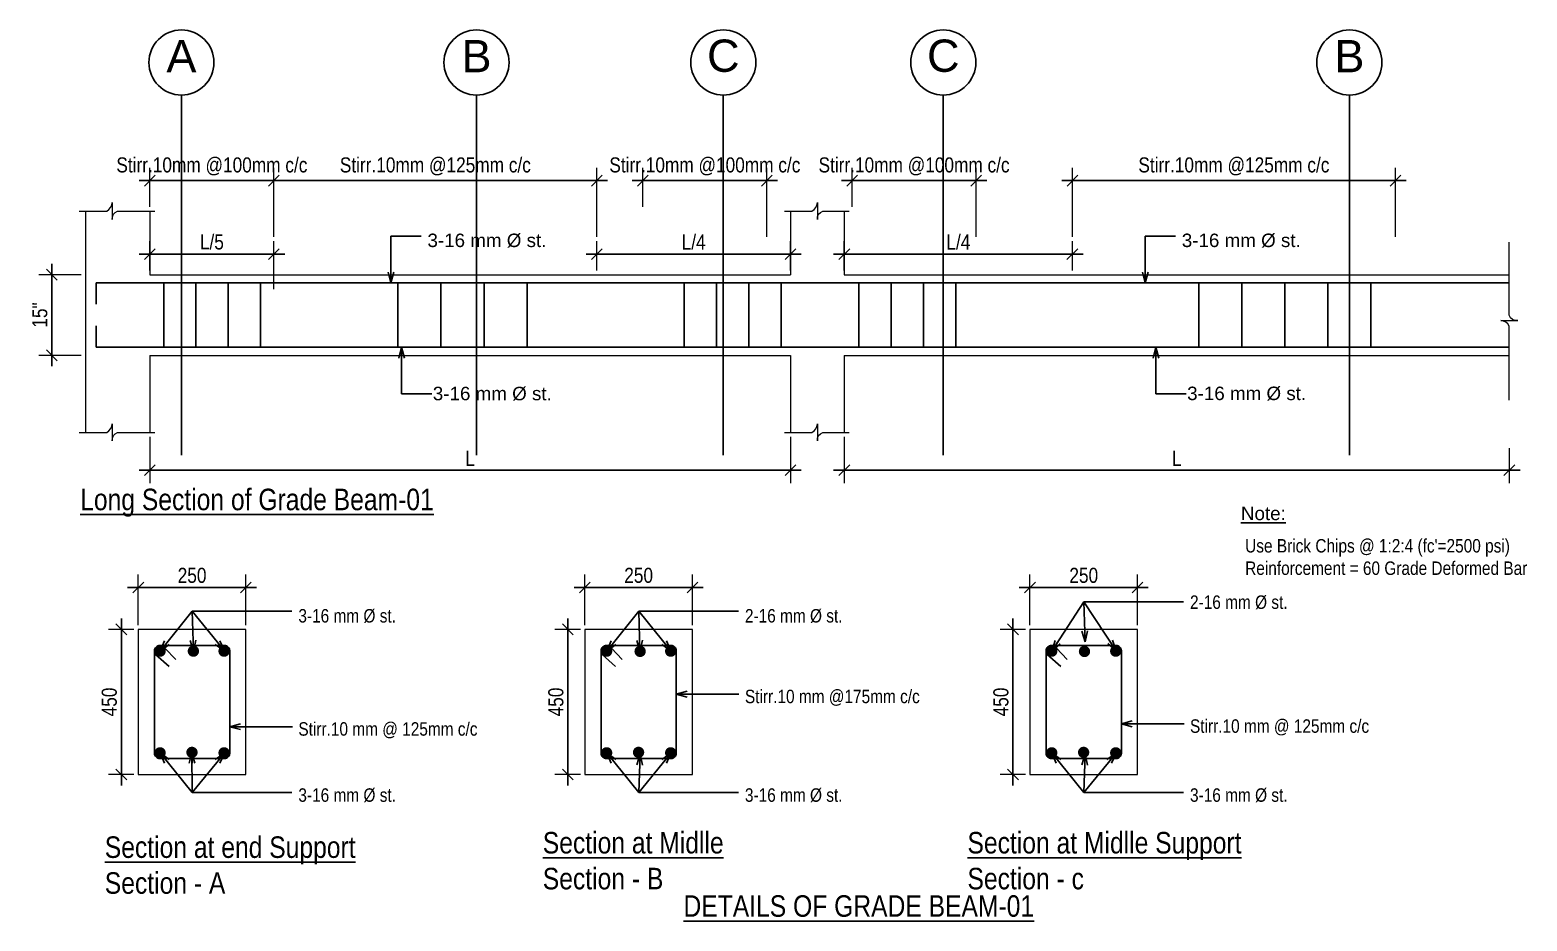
# Model space of a CAD drawing. Header units: inches. Extents: x -4010 to 65129, y -40138 to -1318.
# Drawn here: x 50636.7 to 50915, y -29588.4 to -29422.7 of the extents above; entities that cross this region are included whole.
import ezdxf

# ---------------------------------------------------------------- set-up
doc = ezdxf.new("R2010")
doc.units = ezdxf.units.IN
doc.header["$MEASUREMENT"] = 0
doc.header["$PDMODE"] = 99
doc.layers.add('DIM', color=7, linetype='Continuous', lineweight=15)
doc.layers.add('LINE', color=8, linetype='Continuous', lineweight=13)
for name, color, linetype in [('Hatch', 3, 'Continuous'), ('Rod', 1, 'Continuous'), ('TEX', 7, 'Continuous')]:
    doc.layers.add(name, color=color, linetype=linetype)
doc.styles.add('R', font='arial.ttf')
doc.styles.get("Standard").update_dxf_attribs({"font": 'ARIALN.TTF'})
doc.styles.add('style0', font='swissel.ttf')
doc.dimstyles.new('_30', dxfattribs={"dimscale": 0.4, "dimtxt": 7, "dimasz": 5, "dimexe": 6, "dimexo": 2, "dimgap": 2, "dimtad": 1, "dimdec": 0, "dimzin": 3, "dimdsep": 46, "dimlunit": 3, "dimtxsty": 'Standard', "dimblk": 'OBLIQUE', "dimcen": 0, "dimdle": 5, "dimclrt": 7, "dimazin": 0, "dimtfac": 0.0375, "dimtdec": 0, "dimtofl": 0, "dimtmove": 0, "dimatfit": 3, "dimldrblk": 'OPEN30', "dimfxl": 6, "dimtvp": 0.8, "dimtolj": 1, "dimtzin": 0, "dimlwe": -1, "dimarcsym": 0})

# ---------------------------------------------------------------- blocks, each defined once
blk = doc.blocks.new('_Oblique')
at = {"color": 0, "linetype": 'ByBlock', "lineweight": -2}
blk.add_line((-0.5, -0.5), (0.5, 0.5), dxfattribs=at)
blk = doc.blocks.new('*D1083')
at = {"layer": 'Defpoints', "color": 0}
for p in [(50647.02, -29468.21), (50640.79, -29483.21), (50647.02, -29483.21)]:
    blk.add_point(p, dxfattribs=at)
at = {"layer": 'DIM', "color": 0}
for p, q in [((50646.22, -29468.21), (50638.39, -29468.21)), ((50646.22, -29483.21), (50638.39, -29483.21))]:
    blk.add_line(p, q, dxfattribs=at)
at = {"layer": 'DIM', "color": 0, "lineweight": -2}
blk.add_line((50640.79, -29466.21), (50640.79, -29485.21), dxfattribs=at)
at = {"layer": 'DIM', "color": 0, "lineweight": -2, "xscale": 2, "yscale": 2, "zscale": 2}
for p, rotation in [((50640.79, -29468.21), 90), ((50640.79, -29483.21), 270)]:
    blk.add_blockref('_Oblique', p, dxfattribs=dict(at, rotation=rotation))
at = {"layer": 'DIM', "color": 7, "insert": (50638.56, -29475.71), "char_height": 2.8, "attachment_point": 5, "rotation": 90}
blk.add_mtext('\\A1;15"', dxfattribs=at)
blk = doc.blocks.new('_Open30')
at = {"color": 0, "linetype": 'ByBlock', "lineweight": -2}
for p, q in [((-1, 0.27), (0, 0)), ((0, 0), (-1, -0.27)), ((0, 0), (-1, 0))]:
    blk.add_line(p, q, dxfattribs=at)
blk = doc.blocks.new('*D1084')
at = {"layer": 'Defpoints', "color": 0}
for p in [(50778.1, -29464.4), (50742.1, -29468.21), (50778.1, -29468.21)]:
    blk.add_point(p, dxfattribs=at)
at = {"layer": 'DIM', "color": 0}
for p, q in [((50742.1, -29467.41), (50742.1, -29462)), ((50778.1, -29467.41), (50778.1, -29462))]:
    blk.add_line(p, q, dxfattribs=at)
at = {"layer": 'DIM', "color": 0, "lineweight": -2}
blk.add_line((50740.1, -29464.4), (50780.1, -29464.4), dxfattribs=at)
at = {"layer": 'DIM', "color": 0, "lineweight": -2, "xscale": 2, "yscale": 2, "zscale": 2, "rotation": 180}
blk.add_blockref('_Oblique', (50742.1, -29464.4), dxfattribs=at)
at = {"layer": 'DIM', "color": 0, "lineweight": -2, "xscale": 2, "yscale": 2, "zscale": 2}
blk.add_blockref('_Oblique', (50778.1, -29464.4), dxfattribs=at)
at = {"layer": 'DIM', "color": 7, "insert": (50760.1, -29462.15), "char_height": 2.8, "attachment_point": 5}
blk.add_mtext('\\A1;L/4', dxfattribs=at)
blk = doc.blocks.new('*D1085')
at = {"layer": 'Defpoints', "color": 0}
for p in [(50742.1, -29450.72), (50682.07, -29461.99), (50742.1, -29462)]:
    blk.add_point(p, dxfattribs=at)
at = {"layer": 'DIM', "color": 0}
for p, q in [((50682.07, -29461.19), (50682.07, -29448.32)), ((50742.1, -29461.2), (50742.1, -29448.32))]:
    blk.add_line(p, q, dxfattribs=at)
at = {"layer": 'DIM', "color": 0, "lineweight": -2}
blk.add_line((50680.07, -29450.72), (50744.1, -29450.72), dxfattribs=at)
at = {"layer": 'DIM', "color": 0, "lineweight": -2, "xscale": 2, "yscale": 2, "zscale": 2, "rotation": 180}
blk.add_blockref('_Oblique', (50682.07, -29450.72), dxfattribs=at)
at = {"layer": 'DIM', "color": 0, "lineweight": -2, "xscale": 2, "yscale": 2, "zscale": 2}
blk.add_blockref('_Oblique', (50742.1, -29450.72), dxfattribs=at)
at = {"layer": 'DIM', "color": 7, "insert": (50712.08, -29448.08), "char_height": 2.8, "attachment_point": 5}
blk.add_mtext('\\A1;Stirr.10mm @125mm c/c', dxfattribs=at)
blk = doc.blocks.new('*D1086')
at = {"layer": 'Defpoints', "color": 0}
for p in [(50682.07, -29450.72), (50659.02, -29456.38), (50682.07, -29461.99)]:
    blk.add_point(p, dxfattribs=at)
at = {"layer": 'DIM', "color": 0}
for p, q in [((50659.02, -29455.58), (50659.02, -29448.32)), ((50682.07, -29461.19), (50682.07, -29448.32))]:
    blk.add_line(p, q, dxfattribs=at)
at = {"layer": 'DIM', "color": 0, "lineweight": -2}
blk.add_line((50657.02, -29450.72), (50684.07, -29450.72), dxfattribs=at)
at = {"layer": 'DIM', "color": 0, "lineweight": -2, "xscale": 2, "yscale": 2, "zscale": 2, "rotation": 180}
blk.add_blockref('_Oblique', (50659.02, -29450.72), dxfattribs=at)
at = {"layer": 'DIM', "color": 0, "lineweight": -2, "xscale": 2, "yscale": 2, "zscale": 2}
blk.add_blockref('_Oblique', (50682.07, -29450.72), dxfattribs=at)
at = {"layer": 'DIM', "color": 7, "insert": (50670.54, -29448.08), "char_height": 2.8, "attachment_point": 5}
blk.add_mtext('\\A1;Stirr.10mm @100mm c/c', dxfattribs=at)
blk = doc.blocks.new('*D1087')
at = {"layer": 'Defpoints', "color": 0}
for p in [(50830.49, -29464.4), (50788.1, -29468.21), (50830.49, -29468.21)]:
    blk.add_point(p, dxfattribs=at)
at = {"layer": 'DIM', "color": 0}
for p, q in [((50788.1, -29467.41), (50788.1, -29462)), ((50830.49, -29467.41), (50830.49, -29462))]:
    blk.add_line(p, q, dxfattribs=at)
at = {"layer": 'DIM', "color": 0, "lineweight": -2}
blk.add_line((50786.1, -29464.4), (50832.49, -29464.4), dxfattribs=at)
at = {"layer": 'DIM', "color": 0, "lineweight": -2, "xscale": 2, "yscale": 2, "zscale": 2, "rotation": 180}
blk.add_blockref('_Oblique', (50788.1, -29464.4), dxfattribs=at)
at = {"layer": 'DIM', "color": 0, "lineweight": -2, "xscale": 2, "yscale": 2, "zscale": 2}
blk.add_blockref('_Oblique', (50830.49, -29464.4), dxfattribs=at)
at = {"layer": 'DIM', "color": 7, "insert": (50809.3, -29462.15), "char_height": 2.8, "attachment_point": 5}
blk.add_mtext('\\A1;{\\fArial Narrow|b0|i0|c0|p34;L/4}', dxfattribs=at)
blk = doc.blocks.new('*D1088')
at = {"layer": 'Defpoints', "color": 0}
for p in [(50656.86, -29526.36), (50656.86, -29534.16), (50676.86, -29534.16)]:
    blk.add_point(p, dxfattribs=at)
at = {"layer": 'DIM', "color": 0}
for p, q in [((50656.86, -29533.36), (50656.86, -29523.96)), ((50676.86, -29533.36), (50676.86, -29523.96))]:
    blk.add_line(p, q, dxfattribs=at)
at = {"layer": 'DIM', "color": 0, "lineweight": -2}
blk.add_line((50678.86, -29526.36), (50654.86, -29526.36), dxfattribs=at)
at = {"layer": 'DIM', "color": 0, "lineweight": -2, "xscale": 2, "yscale": 2, "zscale": 2, "rotation": 180}
blk.add_blockref('_Oblique', (50656.86, -29526.36), dxfattribs=at)
at = {"layer": 'DIM', "color": 0, "lineweight": -2, "xscale": 2, "yscale": 2, "zscale": 2}
blk.add_blockref('_Oblique', (50676.86, -29526.36), dxfattribs=at)
at = {"layer": 'DIM', "color": 7, "insert": (50666.86, -29524.13), "char_height": 2.8, "attachment_point": 5}
blk.add_mtext('\\A1;250', dxfattribs=at)
blk = doc.blocks.new('*D1089')
at = {"layer": 'Defpoints', "color": 0}
for p in [(50659.02, -29497.54), (50778.1, -29497.54), (50778.1, -29504.56)]:
    blk.add_point(p, dxfattribs=at)
at = {"layer": 'DIM', "color": 0}
for p, q in [((50659.02, -29498.34), (50659.02, -29506.96)), ((50778.1, -29498.34), (50778.1, -29506.96))]:
    blk.add_line(p, q, dxfattribs=at)
at = {"layer": 'DIM', "color": 0, "lineweight": -2}
blk.add_line((50657.02, -29504.56), (50780.1, -29504.56), dxfattribs=at)
at = {"layer": 'DIM', "color": 0, "lineweight": -2, "xscale": 2, "yscale": 2, "zscale": 2, "rotation": 180}
blk.add_blockref('_Oblique', (50659.02, -29504.56), dxfattribs=at)
at = {"layer": 'DIM', "color": 0, "lineweight": -2, "xscale": 2, "yscale": 2, "zscale": 2}
blk.add_blockref('_Oblique', (50778.1, -29504.56), dxfattribs=at)
at = {"layer": 'DIM', "color": 7, "insert": (50718.56, -29502.36), "char_height": 2.8, "attachment_point": 5}
blk.add_mtext('\\A1;L', dxfattribs=at)
blk = doc.blocks.new('*D1090')
at = {"layer": 'Defpoints', "color": 0}
for p in [(50788.1, -29497.54), (50911.71, -29499.66), (50911.71, -29504.56)]:
    blk.add_point(p, dxfattribs=at)
at = {"layer": 'DIM', "color": 0}
for p, q in [((50788.1, -29498.34), (50788.1, -29506.96)), ((50911.71, -29500.46), (50911.71, -29506.96))]:
    blk.add_line(p, q, dxfattribs=at)
at = {"layer": 'DIM', "color": 0, "lineweight": -2}
blk.add_line((50786.1, -29504.56), (50913.71, -29504.56), dxfattribs=at)
at = {"layer": 'DIM', "color": 0, "lineweight": -2, "xscale": 2, "yscale": 2, "zscale": 2, "rotation": 180}
blk.add_blockref('_Oblique', (50788.1, -29504.56), dxfattribs=at)
at = {"layer": 'DIM', "color": 0, "lineweight": -2, "xscale": 2, "yscale": 2, "zscale": 2}
blk.add_blockref('_Oblique', (50911.71, -29504.56), dxfattribs=at)
at = {"layer": 'DIM', "color": 7, "insert": (50849.9, -29502.36), "char_height": 2.8, "attachment_point": 5}
blk.add_mtext('\\A1;L', dxfattribs=at)
blk = doc.blocks.new('*D1091')
at = {"layer": 'Defpoints', "color": 0}
for p in [(50682.07, -29464.39), (50659.02, -29468.21), (50682.07, -29471.71)]:
    blk.add_point(p, dxfattribs=at)
at = {"layer": 'DIM', "color": 0}
for p, q in [((50659.02, -29467.41), (50659.02, -29461.99)), ((50682.07, -29470.91), (50682.07, -29461.99))]:
    blk.add_line(p, q, dxfattribs=at)
at = {"layer": 'DIM', "color": 0, "lineweight": -2}
blk.add_line((50657.02, -29464.39), (50684.07, -29464.39), dxfattribs=at)
at = {"layer": 'DIM', "color": 0, "lineweight": -2, "xscale": 2, "yscale": 2, "zscale": 2, "rotation": 180}
blk.add_blockref('_Oblique', (50659.02, -29464.39), dxfattribs=at)
at = {"layer": 'DIM', "color": 0, "lineweight": -2, "xscale": 2, "yscale": 2, "zscale": 2}
blk.add_blockref('_Oblique', (50682.07, -29464.39), dxfattribs=at)
at = {"layer": 'DIM', "color": 7, "insert": (50670.54, -29462.14), "char_height": 2.8, "attachment_point": 5}
blk.add_mtext('\\A1;L/5', dxfattribs=at)
blk = doc.blocks.new('*D1092')
at = {"layer": 'Defpoints', "color": 0}
for p in [(50653.71, -29534.16), (50656.86, -29534.16), (50656.86, -29561.16)]:
    blk.add_point(p, dxfattribs=at)
at = {"layer": 'DIM', "color": 0, "lineweight": -2}
blk.add_line((50653.71, -29563.16), (50653.71, -29532.16), dxfattribs=at)
at = {"layer": 'DIM', "color": 0}
for p, q in [((50656.06, -29534.16), (50651.31, -29534.16)), ((50656.06, -29561.16), (50651.31, -29561.16))]:
    blk.add_line(p, q, dxfattribs=at)
at = {"layer": 'DIM', "color": 0, "lineweight": -2, "xscale": 2, "yscale": 2, "zscale": 2}
for p, rotation in [((50653.71, -29534.16), 90), ((50653.71, -29561.16), 270)]:
    blk.add_blockref('_Oblique', p, dxfattribs=dict(at, rotation=rotation))
at = {"layer": 'DIM', "color": 7, "insert": (50651.48, -29547.66), "char_height": 2.8, "attachment_point": 5, "rotation": 90}
blk.add_mtext('\\A1;450', dxfattribs=at)
blk = doc.blocks.new('*D1093')
at = {"layer": 'Defpoints', "color": 0}
for p in [(50773.7, -29450.72), (50750.66, -29456.38), (50773.7, -29461.99)]:
    blk.add_point(p, dxfattribs=at)
at = {"layer": 'DIM', "color": 0}
for p, q in [((50750.66, -29455.58), (50750.66, -29448.32)), ((50773.7, -29461.19), (50773.7, -29448.32))]:
    blk.add_line(p, q, dxfattribs=at)
at = {"layer": 'DIM', "color": 0, "lineweight": -2}
blk.add_line((50748.66, -29450.72), (50775.7, -29450.72), dxfattribs=at)
at = {"layer": 'DIM', "color": 0, "lineweight": -2, "xscale": 2, "yscale": 2, "zscale": 2, "rotation": 180}
blk.add_blockref('_Oblique', (50750.66, -29450.72), dxfattribs=at)
at = {"layer": 'DIM', "color": 0, "lineweight": -2, "xscale": 2, "yscale": 2, "zscale": 2}
blk.add_blockref('_Oblique', (50773.7, -29450.72), dxfattribs=at)
at = {"layer": 'DIM', "color": 7, "insert": (50762.18, -29448.08), "char_height": 2.8, "attachment_point": 5}
blk.add_mtext('\\A1;Stirr.10mm @100mm c/c', dxfattribs=at)
blk = doc.blocks.new('*D1094')
at = {"layer": 'Defpoints', "color": 0}
for p in [(50812.59, -29450.72), (50789.55, -29456.38), (50812.59, -29461.99)]:
    blk.add_point(p, dxfattribs=at)
at = {"layer": 'DIM', "color": 0}
for p, q in [((50789.55, -29455.58), (50789.55, -29448.32)), ((50812.59, -29461.19), (50812.59, -29448.32))]:
    blk.add_line(p, q, dxfattribs=at)
at = {"layer": 'DIM', "color": 0, "lineweight": -2}
blk.add_line((50787.55, -29450.72), (50814.59, -29450.72), dxfattribs=at)
at = {"layer": 'DIM', "color": 0, "lineweight": -2, "xscale": 2, "yscale": 2, "zscale": 2, "rotation": 180}
blk.add_blockref('_Oblique', (50789.55, -29450.72), dxfattribs=at)
at = {"layer": 'DIM', "color": 0, "lineweight": -2, "xscale": 2, "yscale": 2, "zscale": 2}
blk.add_blockref('_Oblique', (50812.59, -29450.72), dxfattribs=at)
at = {"layer": 'DIM', "color": 7, "insert": (50801.07, -29448.08), "char_height": 2.8, "attachment_point": 5}
blk.add_mtext('\\A1;Stirr.10mm @100mm c/c', dxfattribs=at)
blk = doc.blocks.new('*D1095')
at = {"layer": 'Defpoints', "color": 0}
for p in [(50890.54, -29450.72), (50830.51, -29461.99), (50890.54, -29462)]:
    blk.add_point(p, dxfattribs=at)
at = {"layer": 'DIM', "color": 0}
for p, q in [((50830.51, -29461.19), (50830.51, -29448.32)), ((50890.54, -29461.2), (50890.54, -29448.32))]:
    blk.add_line(p, q, dxfattribs=at)
at = {"layer": 'DIM', "color": 0, "lineweight": -2}
blk.add_line((50828.51, -29450.72), (50892.54, -29450.72), dxfattribs=at)
at = {"layer": 'DIM', "color": 0, "lineweight": -2, "xscale": 2, "yscale": 2, "zscale": 2, "rotation": 180}
blk.add_blockref('_Oblique', (50830.51, -29450.72), dxfattribs=at)
at = {"layer": 'DIM', "color": 0, "lineweight": -2, "xscale": 2, "yscale": 2, "zscale": 2}
blk.add_blockref('_Oblique', (50890.54, -29450.72), dxfattribs=at)
at = {"layer": 'DIM', "color": 7, "insert": (50860.52, -29448.08), "char_height": 2.8, "attachment_point": 5}
blk.add_mtext('\\A1;Stirr.10mm @125mm c/c', dxfattribs=at)
blk = doc.blocks.new('*D1096')
at = {"layer": 'Defpoints', "color": 0}
for p in [(50739.87, -29526.36), (50739.87, -29534.16), (50759.87, -29534.16)]:
    blk.add_point(p, dxfattribs=at)
at = {"layer": 'DIM', "color": 0}
for p, q in [((50739.87, -29533.36), (50739.87, -29523.96)), ((50759.87, -29533.36), (50759.87, -29523.96))]:
    blk.add_line(p, q, dxfattribs=at)
at = {"layer": 'DIM', "color": 0, "lineweight": -2}
blk.add_line((50761.87, -29526.36), (50737.87, -29526.36), dxfattribs=at)
at = {"layer": 'DIM', "color": 0, "lineweight": -2, "xscale": 2, "yscale": 2, "zscale": 2, "rotation": 180}
blk.add_blockref('_Oblique', (50739.87, -29526.36), dxfattribs=at)
at = {"layer": 'DIM', "color": 0, "lineweight": -2, "xscale": 2, "yscale": 2, "zscale": 2}
blk.add_blockref('_Oblique', (50759.87, -29526.36), dxfattribs=at)
at = {"layer": 'DIM', "color": 7, "insert": (50749.87, -29524.13), "char_height": 2.8, "attachment_point": 5}
blk.add_mtext('\\A1;250', dxfattribs=at)
blk = doc.blocks.new('*D1097')
at = {"layer": 'Defpoints', "color": 0}
for p in [(50736.72, -29534.16), (50739.87, -29534.16), (50739.87, -29561.16)]:
    blk.add_point(p, dxfattribs=at)
at = {"layer": 'DIM', "color": 0, "lineweight": -2}
blk.add_line((50736.72, -29563.16), (50736.72, -29532.16), dxfattribs=at)
at = {"layer": 'DIM', "color": 0}
for p, q in [((50739.07, -29534.16), (50734.32, -29534.16)), ((50739.07, -29561.16), (50734.32, -29561.16))]:
    blk.add_line(p, q, dxfattribs=at)
at = {"layer": 'DIM', "color": 0, "lineweight": -2, "xscale": 2, "yscale": 2, "zscale": 2}
for p, rotation in [((50736.72, -29534.16), 90), ((50736.72, -29561.16), 270)]:
    blk.add_blockref('_Oblique', p, dxfattribs=dict(at, rotation=rotation))
at = {"layer": 'DIM', "color": 7, "insert": (50734.49, -29547.66), "char_height": 2.8, "attachment_point": 5, "rotation": 90}
blk.add_mtext('\\A1;450', dxfattribs=at)
blk = doc.blocks.new('*D1098')
at = {"layer": 'Defpoints', "color": 0}
for p in [(50822.61, -29526.36), (50822.61, -29534.16), (50842.61, -29534.16)]:
    blk.add_point(p, dxfattribs=at)
at = {"layer": 'DIM', "color": 0}
for p, q in [((50822.61, -29533.36), (50822.61, -29523.96)), ((50842.61, -29533.36), (50842.61, -29523.96))]:
    blk.add_line(p, q, dxfattribs=at)
at = {"layer": 'DIM', "color": 0, "lineweight": -2}
blk.add_line((50844.61, -29526.36), (50820.61, -29526.36), dxfattribs=at)
at = {"layer": 'DIM', "color": 0, "lineweight": -2, "xscale": 2, "yscale": 2, "zscale": 2, "rotation": 180}
blk.add_blockref('_Oblique', (50822.61, -29526.36), dxfattribs=at)
at = {"layer": 'DIM', "color": 0, "lineweight": -2, "xscale": 2, "yscale": 2, "zscale": 2}
blk.add_blockref('_Oblique', (50842.61, -29526.36), dxfattribs=at)
at = {"layer": 'DIM', "color": 7, "insert": (50832.61, -29524.13), "char_height": 2.8, "attachment_point": 5}
blk.add_mtext('\\A1;250', dxfattribs=at)
blk = doc.blocks.new('*D1099')
at = {"layer": 'Defpoints', "color": 0}
for p in [(50819.45, -29534.16), (50822.61, -29534.16), (50822.61, -29561.16)]:
    blk.add_point(p, dxfattribs=at)
at = {"layer": 'DIM', "color": 0, "lineweight": -2}
blk.add_line((50819.45, -29563.16), (50819.45, -29532.16), dxfattribs=at)
at = {"layer": 'DIM', "color": 0}
for p, q in [((50821.81, -29534.16), (50817.05, -29534.16)), ((50821.81, -29561.16), (50817.05, -29561.16))]:
    blk.add_line(p, q, dxfattribs=at)
at = {"layer": 'DIM', "color": 0, "lineweight": -2, "xscale": 2, "yscale": 2, "zscale": 2}
for p, rotation in [((50819.45, -29534.16), 90), ((50819.45, -29561.16), 270)]:
    blk.add_blockref('_Oblique', p, dxfattribs=dict(at, rotation=rotation))
at = {"layer": 'DIM', "color": 7, "insert": (50817.22, -29547.66), "char_height": 2.8, "attachment_point": 5, "rotation": 90}
blk.add_mtext('\\A1;450', dxfattribs=at)

msp = doc.modelspace()

# ---------------------------------------------------------------- linework, layer by layer
at = {"layer": 'Hatch'}
for p, q in [((50664.88, -29501.783), (50664.88, -29434.802)), ((50719.734, -29501.783), (50719.734, -29434.802)), ((50765.611, -29501.783), (50765.611, -29434.802)), ((50806.502, -29501.783), (50806.502, -29434.802)), ((50881.985, -29501.783), (50881.985, -29434.802))]:
    msp.add_line(p, q, dxfattribs=at)
for centre in [(50664.88, -29428.751), (50719.734, -29428.751), (50765.611, -29428.751), (50806.502, -29428.751), (50881.985, -29428.751)]:
    msp.add_circle(centre, 6.051, dxfattribs=at)
at = {"layer": 'LINE'}
for p, q in [((50647.02, -29456.379), (50647.02, -29497.537)), ((50659.02, -29456.379), (50659.02, -29468.212)), ((50778.096, -29456.379), (50778.096, -29468.212)), ((50778.096, -29456.379), (50778.096, -29468.212)), ((50788.096, -29456.379), (50788.096, -29468.212)), ((50659.02, -29468.212), (50778.096, -29468.212)), ((50788.096, -29468.212), (50911.705, -29468.212)), ((50659.02, -29483.212), (50659.02, -29497.537)), ((50659.02, -29483.212), (50778.096, -29483.212)), ((50778.096, -29483.212), (50778.096, -29497.537)), ((50778.096, -29483.212), (50778.096, -29497.537)), ((50788.096, -29483.212), (50788.096, -29497.537)), ((50788.096, -29483.212), (50911.705, -29483.212))]:
    msp.add_line(p, q, dxfattribs=at)
for points in [[(50645.855, -29456.379), (50651.02, -29456.379, 0.2516591), (50652.02, -29454.811), (50652.02, -29457.947, -0.3614804), (50653.02, -29456.379), (50659.927, -29456.379)], [(50776.979, -29456.379), (50782.093, -29456.379, 0.2516591), (50783.093, -29454.811), (50783.093, -29457.947, -0.3614804), (50784.093, -29456.379), (50789.002, -29456.379)], [(50911.705, -29491.554), (50911.705, -29477.752, 0.2516591), (50910.137, -29476.752), (50913.274, -29476.752, -0.3614804), (50911.705, -29475.752), (50911.705, -29462.17)], [(50645.855, -29497.537), (50651.02, -29497.537, 0.2516591), (50652.02, -29495.968), (50652.02, -29499.105, -0.3614804), (50653.02, -29497.537), (50659.927, -29497.537)], [(50776.979, -29497.537), (50782.093, -29497.537, 0.2516591), (50783.093, -29495.968), (50783.093, -29499.105, -0.3614804), (50784.093, -29497.537), (50789.002, -29497.537)]]:
    msp.add_lwpolyline(points, format="xyb", dxfattribs=at)
for points in [[(50656.862, -29561.162), (50676.862, -29561.162), (50676.862, -29534.162), (50656.862, -29534.162)], [(50739.874, -29561.162), (50759.874, -29561.162), (50759.874, -29534.162), (50739.874, -29534.162)], [(50822.606, -29561.162), (50842.606, -29561.162), (50842.606, -29534.162), (50822.606, -29534.162)]]:
    msp.add_lwpolyline(points, close=True, dxfattribs=at)
at = {"layer": 'Rod'}
for p, q in [((50649.02, -29469.712), (50649.02, -29473.712)), ((50649.02, -29473.712), (50649.02, -29469.712)), ((50649.02, -29469.712), (50911.705, -29469.712)), ((50661.587, -29469.712), (50661.587, -29481.712)), ((50667.587, -29469.712), (50667.587, -29481.712)), ((50673.587, -29469.712), (50673.587, -29481.712)), ((50679.587, -29469.712), (50679.587, -29481.712)), ((50705.128, -29469.712), (50705.128, -29481.712)), ((50713.128, -29469.712), (50713.128, -29481.712)), ((50721.128, -29469.712), (50721.128, -29481.712)), ((50729.128, -29469.712), (50729.128, -29481.712)), ((50758.336, -29469.712), (50758.336, -29481.712)), ((50764.336, -29469.712), (50764.336, -29481.712)), ((50770.336, -29469.712), (50770.336, -29481.712)), ((50776.336, -29469.712), (50776.336, -29481.712)), ((50790.813, -29469.712), (50790.813, -29481.712)), ((50796.813, -29469.712), (50796.813, -29481.712)), ((50802.813, -29469.712), (50802.813, -29481.712)), ((50808.813, -29469.712), (50808.813, -29481.712)), ((50853.974, -29469.712), (50853.974, -29481.712)), ((50861.974, -29469.712), (50861.974, -29481.712)), ((50869.974, -29469.712), (50869.974, -29481.712)), ((50877.974, -29469.712), (50877.974, -29481.712)), ((50885.974, -29469.712), (50885.974, -29481.712)), ((50649.02, -29481.712), (50649.02, -29477.712)), ((50649.02, -29481.712), (50649.02, -29477.712)), ((50649.02, -29481.712), (50911.705, -29481.712))]:
    msp.add_line(p, q, dxfattribs=at)
msp.add_lwpolyline([(50911.705, -29481.712), (50812.096, -29481.712)], dxfattribs=at)
for points in [[(50660.862, -29558.162), (50672.862, -29558.162, 0.4142136), (50673.862, -29557.162), (50673.862, -29538.162, 0.4142136), (50672.862, -29537.162), (50660.862, -29537.162, 0.4142136), (50659.862, -29538.162), (50659.862, -29557.162, 0.4142136)], [(50743.874, -29558.162), (50755.874, -29558.162, 0.4142136), (50756.874, -29557.162), (50756.874, -29538.162, 0.4142136), (50755.874, -29537.162), (50743.874, -29537.162, 0.4142136), (50742.874, -29538.162), (50742.874, -29557.162, 0.4142136)], [(50826.606, -29558.162), (50838.606, -29558.162, 0.4142136), (50839.606, -29557.162), (50839.606, -29538.162, 0.4142136), (50838.606, -29537.162), (50826.606, -29537.162, 0.4142136), (50825.606, -29538.162), (50825.606, -29557.162, 0.4142136)]]:
    msp.add_lwpolyline(points, format="xyb", close=True, dxfattribs=at)
at = {"layer": 'Rod', "const_width": 1.05}
for points in [[(50660.388, -29538.212, -1), (50661.438, -29538.212, -1)], [(50666.577, -29538.211, -1), (50667.627, -29538.211, -1)], [(50673.336, -29538.212, 1), (50672.286, -29538.212, 1)], [(50743.401, -29538.212, -1), (50744.451, -29538.212, -1)], [(50749.621, -29538.25, 1), (50750.671, -29538.25, 1)], [(50756.348, -29538.212, 1), (50755.298, -29538.212, 1)], [(50826.133, -29538.212, -1), (50827.183, -29538.212, -1)], [(50832.217, -29538.268, -1), (50833.267, -29538.268, -1)], [(50839.08, -29538.212, 1), (50838.03, -29538.212, 1)], [(50660.388, -29557.112, 1), (50661.438, -29557.112, 1)], [(50666.315, -29557.03, 1), (50667.365, -29557.03, 1)], [(50673.336, -29557.112, -1), (50672.286, -29557.112, -1)], [(50743.401, -29557.112, 1), (50744.451, -29557.112, 1)], [(50749.327, -29557.03, 1), (50750.377, -29557.03, 1)], [(50756.348, -29557.112, -1), (50755.298, -29557.112, -1)], [(50826.133, -29557.112, 1), (50827.183, -29557.112, 1)], [(50832.059, -29557.03, 1), (50833.109, -29557.03, 1)], [(50839.08, -29557.112, -1), (50838.03, -29557.112, -1)]]:
    msp.add_lwpolyline(points, format="xyb", close=True, dxfattribs=at)
at = {"layer": 'Rod'}
for points in [[(50659.992, -29537.754, 0.2624441), (50660.047, -29538.826), (50662.578, -29541.081)], [(50660.884, -29537.162, -0.3032581), (50661.807, -29537.667), (50663.811, -29539.777)], [(50743.005, -29537.754, 0.2624441), (50743.059, -29538.826), (50745.59, -29541.081)], [(50743.896, -29537.162, -0.3032581), (50744.82, -29537.667), (50746.823, -29539.777)], [(50825.737, -29537.754, 0.2624441), (50825.791, -29538.826), (50828.322, -29541.081)], [(50826.628, -29537.162, -0.3032581), (50827.552, -29537.667), (50829.555, -29539.777)]]:
    msp.add_lwpolyline(points, format="xyb", dxfattribs=at)

# ---------------------------------------------------------------- texts
at = {"layer": 'TEX'}
for s, insert, char_height, attachment_point, style in [('A', (50664.88, -29430.575), 6, 8, 'R'), ('B', (50719.734, -29430.575), 6, 8, 'R'), ('C', (50765.611, -29430.575), 6, 8, 'R'), ('C', (50806.502, -29430.575), 6, 8, 'R'), ('B', (50881.985, -29430.575), 6, 8, 'R'), ('3-16 mm %%C st.', (50710.61, -29463.167), 2.5, 7, 'style0'), ('3-16 mm %%C st.', (50850.83, -29463.167), 2.5, 7, 'style0'), ('3-16 mm %%C st.', (50711.608, -29491.653), 2.5, 7, 'style0'), ('3-16 mm %%C st.', (50851.828, -29491.622), 2.5, 7, 'style0'), ('{\\LNote:}', (50861.824, -29513.882), 2.5, 7, 'style0'), ("{\\fArial Narrow|b0|i0|c0|p34;Use Brick Chips @ 1:2:4 (fc'=2500 psi)\\PReinforcement = 60 Grade Deformed Bar}", (50862.613, -29524.069), 2.5, 7, 'style0'), ('{\\fArial Narrow|b0|i0|c0|p34;2-16 mm %%C st.}', (50852.36, -29530.444), 2.5, 7, 'style0'), ('{\\fArial Narrow|b0|i0|c0|p34;3-16 mm %%C st.}', (50686.616, -29532.977), 2.5, 7, 'style0'), ('{\\fArial Narrow|b0|i0|c0|p34;2-16 mm %%C st.}', (50769.628, -29532.977), 2.5, 7, 'style0'), ('{\\fArial Narrow|b0|i0|c0|p34;Stirr.10 mm @175mm c/c}', (50769.628, -29548.382), 2.5, 7, 'style0'), ('{\\fArial Narrow|b0|i0|c0|p34;Stirr.10 mm @ 125mm c/c}', (50686.616, -29554.426), 2.5, 7, 'style0'), ('{\\fArial Narrow|b0|i0|c0|p34;Stirr.10 mm @ 125mm c/c}', (50852.36, -29553.89), 2.5, 7, 'style0'), ('{\\fArial Narrow|b0|i0|c0|p34;3-16 mm %%C st.}', (50686.616, -29566.311), 2.5, 7, 'style0'), ('{\\fArial Narrow|b0|i0|c0|p34;3-16 mm %%C st.}', (50769.628, -29566.311), 2.5, 7, 'style0'), ('{\\fArial Narrow|b0|i0|c0|p34;3-16 mm %%C st.}', (50852.36, -29566.311), 2.5, 7, 'style0')]:
    msp.add_mtext(s, dxfattribs=dict(at, insert=insert, char_height=char_height, attachment_point=attachment_point, style=style))
at = {"layer": 'TEX', "char_height": 3.9998, "attachment_point": 1}
for s, insert in [('{\\LLong Section of Grade Beam-01}', (50646.061, -29508.005)), ('{\\LSection at end Support \\P}Section - A', (50650.634, -29572.653)), ('{\\LSection at Midlle\\P}Section - B', (50732.052, -29571.829)), ('{\\LSection at Midlle} {\\LSupport\\P\\fArial Narrow|b0|i0|c0|p34;\\lSection - }c', (50810.994, -29571.829)), ('{\\LDETAILS OF GRADE BEAM-01 }', (50758.205, -29583.597))]:
    msp.add_mtext(s, dxfattribs=dict(at, insert=insert))

# ---------------------------------------------------------------- dimensions: what is measured, and where the dimension line sits
at = {"layer": 'DIM'}
for base, p1, p2, picture, middle in [((50682.067, -29450.721), (50659.02, -29456.379), (50682.067, -29461.99), '*D1086', (50670.544, -29450.721)), ((50773.703, -29450.721), (50750.655, -29456.379), (50773.703, -29461.99), '*D1093', (50762.179, -29450.721)), ((50812.593, -29450.721), (50789.546, -29456.379), (50812.593, -29461.99), '*D1094', (50801.07, -29450.721))]:
    dim = msp.add_linear_dim(base=base, p1=p1, p2=p2, angle=180, text='Stirr.10mm @100mm c/c', dimstyle='_30', dxfattribs=at)
    dim.commit()
    dim.dimension.update_dxf_attribs({"geometry": picture, "text_midpoint": middle, "dimtype": 160})
for base, p1, p2, angle, text, picture, middle in [((50742.096, -29450.721), (50682.067, -29461.99), (50742.096, -29461.995), 180, 'Stirr.10mm @125mm c/c', '*D1085', (50712.082, -29448.085)), ((50890.535, -29450.721), (50830.506, -29461.99), (50890.535, -29461.995), 180, 'Stirr.10mm @125mm c/c', '*D1095', (50860.521, -29448.085)), ((50640.787, -29483.212), (50647.02, -29468.212), (50647.02, -29483.212), 90, '15"', '*D1083', (50638.557, -29475.712)), ((50653.706, -29534.162), (50656.862, -29561.162), (50656.862, -29534.162), 90, '450', '*D1092', (50651.476, -29547.662)), ((50736.718, -29534.162), (50739.874, -29561.162), (50739.874, -29534.162), 90, '450', '*D1097', (50734.489, -29547.662)), ((50819.45, -29534.162), (50822.606, -29561.162), (50822.606, -29534.162), 90, '450', '*D1099', (50817.221, -29547.662))]:
    dim = msp.add_linear_dim(base=base, p1=p1, p2=p2, angle=angle, text=text, dimstyle='_30', dxfattribs=at)
    dim.commit()
    dim.dimension.update_dxf_attribs({"geometry": picture, "text_midpoint": middle})
for base, p1, p2, text, picture, middle in [((50682.067, -29464.39), (50659.02, -29468.212), (50682.067, -29471.712), 'L/5', '*D1091', (50670.544, -29462.143)), ((50778.096, -29464.395), (50742.096, -29468.212), (50778.096, -29468.212), 'L/4', '*D1084', (50760.096, -29462.148)), ((50830.494, -29464.395), (50788.096, -29468.212), (50830.494, -29468.212), '{\\fArial Narrow|b0|i0|c0|p34;L/4}', '*D1087', (50809.295, -29462.148)), ((50778.096, -29504.557), (50659.02, -29497.537), (50778.096, -29497.537), 'L', '*D1089', (50718.558, -29502.357)), ((50911.705, -29504.557), (50788.096, -29497.537), (50911.705, -29499.656), 'L', '*D1090', (50849.901, -29502.357)), ((50656.862, -29526.357), (50676.862, -29534.162), (50656.862, -29534.162), '250', '*D1088', (50666.862, -29524.127)), ((50739.874, -29526.357), (50759.874, -29534.162), (50739.874, -29534.162), '250', '*D1096', (50749.874, -29524.127)), ((50822.606, -29526.357), (50842.606, -29534.162), (50822.606, -29534.162), '250', '*D1098', (50832.606, -29524.127))]:
    dim = msp.add_linear_dim(base=base, p1=p1, p2=p2, text=text, dimstyle='_30', dxfattribs=at)
    dim.commit()
    dim.dimension.update_dxf_attribs({"geometry": picture, "text_midpoint": middle})

# ---------------------------------------------------------------- leaders
for points in [[(50703.834, -29469.712), (50703.834, -29461.078), (50709.427, -29461.078)], [(50844.054, -29469.712), (50844.054, -29461.078), (50849.647, -29461.078)], [(50705.803, -29481.712), (50705.803, -29490.346), (50711.396, -29490.346)], [(50846.023, -29481.712), (50846.023, -29490.346), (50851.617, -29490.346)], [(50826.658, -29538.212), (50832.606, -29529.047)], [(50832.846, -29536.454), (50832.606, -29529.047)], [(50838.606, -29538.162), (50832.606, -29529.047), (50851.138, -29529.047)], [(50660.913, -29538.212), (50666.862, -29530.804)], [(50667.102, -29538.211), (50666.862, -29530.804)], [(50672.862, -29538.162), (50666.862, -29530.804), (50685.394, -29530.804)], [(50743.926, -29538.212), (50749.874, -29530.804)], [(50750.114, -29538.211), (50749.874, -29530.804)], [(50755.874, -29538.162), (50749.874, -29530.804), (50768.406, -29530.804)], [(50756.874, -29546.208), (50768.518, -29546.208)], [(50673.862, -29552.252), (50685.506, -29552.252)], [(50839.606, -29551.716), (50851.25, -29551.716)], [(50660.913, -29557.112), (50666.862, -29564.507)], [(50666.84, -29557.03), (50666.862, -29564.507)], [(50672.862, -29557.162), (50666.862, -29564.507), (50685.394, -29564.507)], [(50743.926, -29557.112), (50749.874, -29564.507)], [(50750.138, -29557.386), (50749.874, -29564.507)], [(50755.874, -29557.162), (50749.874, -29564.507), (50768.406, -29564.507)], [(50826.658, -29557.112), (50832.606, -29564.507)], [(50832.87, -29557.386), (50832.606, -29564.507)], [(50838.606, -29557.162), (50832.606, -29564.507), (50851.138, -29564.507)]]:
    msp.add_leader(points, dimstyle='_30', dxfattribs=at)

doc.saveas('drawing.dxf')
